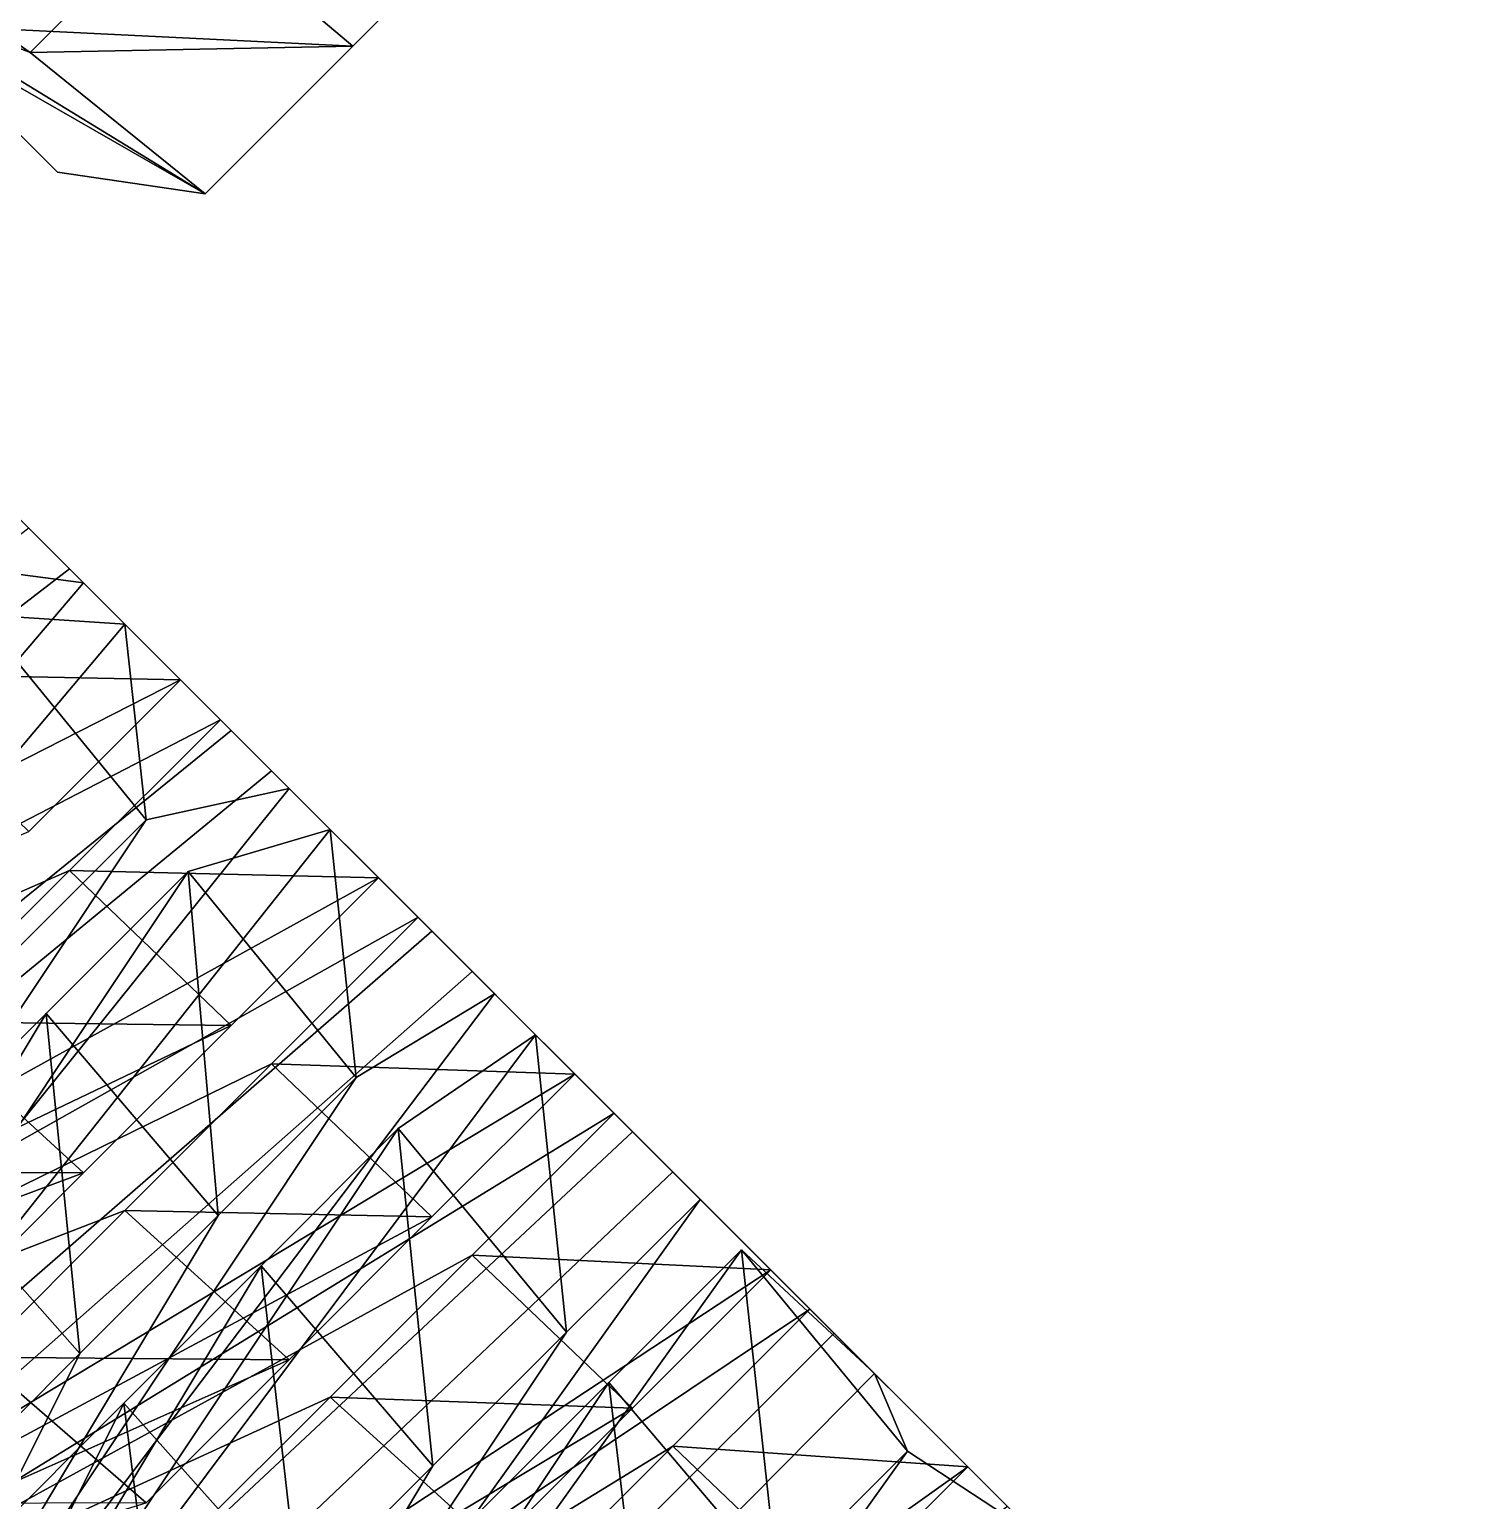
# Model space of a CAD drawing. Header units: metres. Extents: x 20449 to 20713, y 50397 to 50578.
# Drawn here: x 20564.87 to 20596.34, y 50466.02 to 50498.47 of the extents above; entities that cross this region are included whole.
import ezdxf

# ---------------------------------------------------------------- set-up
doc = ezdxf.new("R2010")
doc.units = ezdxf.units.M

msp = doc.modelspace()

# ---------------------------------------------------------------- linework, layer by layer
at = {"layer": 'ST_625_09'}
for points in [[(20565.928, 50451.042, 645), (20577.648, 50468.622, 645), (20580.578, 50471.552, 645)], [(20565.928, 50451.042, 645), (20580.578, 50471.552, 645), (20583.508, 50468.818, 645)], [(20581.372, 50464.243, 625), (20580.578, 50471.552, 645), (20577.648, 50468.622, 645)], [(20581.372, 50464.243, 625), (20584.236, 50467.108, 625), (20580.578, 50471.552, 645)], [(20584.236, 50467.108, 625), (20583.508, 50468.818, 645), (20580.578, 50471.552, 645)], [(20565.928, 50451.042, 645), (20583.508, 50468.818, 645), (20586.438, 50465.888, 645)], [(20565.928, 50451.042, 645), (20574.718, 50465.692, 645), (20577.648, 50468.622, 645)], [(20578.507, 50461.379, 625), (20577.648, 50468.622, 645), (20574.718, 50465.692, 645)], [(20578.507, 50461.379, 625), (20581.372, 50464.243, 625), (20577.648, 50468.622, 645)], [(20584.236, 50467.108, 625), (20587.101, 50465.225, 625), (20583.508, 50468.818, 645)], [(20587.101, 50465.225, 625), (20586.438, 50465.888, 645), (20583.508, 50468.818, 645)], [(20569.914, 50447.056, 625), (20584.236, 50467.108, 625), (20581.372, 50464.243, 625)], [(20569.914, 50447.056, 625), (20587.101, 50465.225, 625), (20584.236, 50467.108, 625)]]:
    msp.add_3dface(points, dxfattribs=at)
at = {"layer": 'ST_650_09'}
for points in [[(20560.904, 50456.067, 670), (20573.007, 50474.222, 670), (20576.033, 50476.293, 670)], [(20560.904, 50456.067, 670), (20576.033, 50476.293, 670), (20579.059, 50473.267, 670)], [(20576.719, 50469.733, 650), (20576.033, 50476.293, 670), (20573.007, 50474.222, 670)], [(20576.719, 50469.733, 650), (20579.667, 50472.659, 650), (20576.033, 50476.293, 670)], [(20579.667, 50472.659, 650), (20579.059, 50473.267, 670), (20576.033, 50476.293, 670)], [(20560.904, 50456.067, 670), (20569.981, 50471.196, 670), (20573.007, 50474.222, 670)], [(20573.771, 50466.785, 650), (20573.007, 50474.222, 670), (20569.981, 50471.196, 670)], [(20573.771, 50466.785, 650), (20576.719, 50469.733, 650), (20573.007, 50474.222, 670)], [(20560.904, 50456.067, 670), (20579.059, 50473.267, 670), (20582.085, 50470.241, 670)], [(20579.667, 50472.659, 650), (20582.615, 50469.711, 650), (20579.059, 50473.267, 670)], [(20582.615, 50469.711, 650), (20582.085, 50470.241, 670), (20579.059, 50473.267, 670)], [(20564.926, 50452.044, 650), (20579.667, 50472.659, 650), (20576.719, 50469.733, 650)], [(20564.926, 50452.044, 650), (20582.615, 50469.711, 650), (20579.667, 50472.659, 650)], [(20560.904, 50456.067, 670), (20566.955, 50468.17, 670), (20569.981, 50471.196, 670)], [(20570.823, 50463.837, 650), (20569.981, 50471.196, 670), (20566.955, 50468.17, 670)], [(20570.823, 50463.837, 650), (20573.771, 50466.785, 650), (20569.981, 50471.196, 670)], [(20560.904, 50456.067, 670), (20582.085, 50470.241, 670), (20579.059, 50467.215, 670)], [(20585.563, 50466.763, 650), (20579.059, 50467.215, 670), (20582.085, 50470.241, 670)], [(20582.615, 50469.711, 650), (20585.563, 50466.763, 650), (20582.085, 50470.241, 670)], [(20564.926, 50452.044, 650), (20576.719, 50469.733, 650), (20573.771, 50466.785, 650)], [(20564.926, 50452.044, 650), (20585.563, 50466.763, 650), (20582.615, 50469.711, 650)], [(20560.904, 50456.067, 670), (20563.93, 50465.145, 670), (20566.955, 50468.17, 670)], [(20567.874, 50460.889, 650), (20566.955, 50468.17, 670), (20563.93, 50465.145, 670)], [(20567.874, 50460.889, 650), (20570.823, 50463.837, 650), (20566.955, 50468.17, 670)], [(20560.904, 50456.067, 670), (20579.059, 50467.215, 670), (20576.033, 50464.189, 670)], [(20582.615, 50463.814, 650), (20576.033, 50464.189, 670), (20579.059, 50467.215, 670)], [(20585.563, 50466.763, 650), (20582.615, 50463.814, 650), (20579.059, 50467.215, 670)], [(20564.926, 50452.044, 650), (20573.771, 50466.785, 650), (20570.823, 50463.837, 650)], [(20564.926, 50452.044, 650), (20582.615, 50463.814, 650), (20585.563, 50466.763, 650)]]:
    msp.add_3dface(points, dxfattribs=at)
at = {"layer": 'ST_675_09'}
for points in [[(20555.855, 50461.116, 695), (20568.375, 50479.895, 695), (20571.505, 50480.821, 695)], [(20555.855, 50461.116, 695), (20571.505, 50480.821, 695), (20574.634, 50477.691, 695)], [(20572.08, 50475.353, 675), (20571.505, 50480.821, 695), (20568.375, 50479.895, 695)], [(20572.08, 50475.353, 675), (20575.127, 50477.199, 675), (20571.505, 50480.821, 695)], [(20575.127, 50477.199, 675), (20574.634, 50477.691, 695), (20571.505, 50480.821, 695)], [(20555.855, 50461.116, 695), (20565.245, 50476.765, 695), (20568.375, 50479.895, 695)], [(20569.034, 50472.307, 675), (20568.375, 50479.895, 695), (20565.245, 50476.765, 695)], [(20569.034, 50472.307, 675), (20572.08, 50475.353, 675), (20568.375, 50479.895, 695)], [(20555.855, 50461.116, 695), (20574.634, 50477.691, 695), (20577.764, 50474.562, 695)], [(20575.127, 50477.199, 675), (20578.173, 50474.153, 675), (20574.634, 50477.691, 695)], [(20578.173, 50474.153, 675), (20577.764, 50474.562, 695), (20574.634, 50477.691, 695)], [(20559.895, 50457.075, 675), (20575.127, 50477.199, 675), (20572.08, 50475.353, 675)], [(20559.895, 50457.075, 675), (20578.173, 50474.153, 675), (20575.127, 50477.199, 675)], [(20555.855, 50461.116, 695), (20562.115, 50473.635, 695), (20565.245, 50476.765, 695)], [(20565.988, 50469.261, 675), (20565.245, 50476.765, 695), (20562.115, 50473.635, 695)], [(20565.988, 50469.261, 675), (20569.034, 50472.307, 675), (20565.245, 50476.765, 695)], [(20559.895, 50457.075, 675), (20572.08, 50475.353, 675), (20569.034, 50472.307, 675)], [(20555.855, 50461.116, 695), (20577.764, 50474.562, 695), (20574.634, 50471.432, 695)], [(20581.219, 50471.107, 675), (20574.634, 50471.432, 695), (20577.764, 50474.562, 695)], [(20578.173, 50474.153, 675), (20581.219, 50471.107, 675), (20577.764, 50474.562, 695)], [(20559.895, 50457.075, 675), (20581.219, 50471.107, 675), (20578.173, 50474.153, 675)], [(20562.941, 50466.214, 675), (20565.988, 50469.261, 675), (20562.115, 50473.635, 695)], [(20559.895, 50457.075, 675), (20569.034, 50472.307, 675), (20565.988, 50469.261, 675)], [(20555.855, 50461.116, 695), (20574.634, 50471.432, 695), (20571.505, 50468.302, 695)], [(20578.173, 50468.06, 675), (20571.505, 50468.302, 695), (20574.634, 50471.432, 695)], [(20581.219, 50471.107, 675), (20578.173, 50468.06, 675), (20574.634, 50471.432, 695)], [(20559.895, 50457.075, 675), (20578.173, 50468.06, 675), (20581.219, 50471.107, 675)], [(20559.895, 50457.075, 675), (20565.988, 50469.261, 675), (20562.941, 50466.214, 675)], [(20555.855, 50461.116, 695), (20571.505, 50468.302, 695), (20568.375, 50465.172, 695)], [(20575.127, 50465.014, 675), (20568.375, 50465.172, 695), (20571.505, 50468.302, 695)], [(20578.173, 50468.06, 675), (20575.127, 50465.014, 675), (20571.505, 50468.302, 695)], [(20559.895, 50457.075, 675), (20575.127, 50465.014, 675), (20578.173, 50468.06, 675)]]:
    msp.add_3dface(points, dxfattribs=at)
at = {"layer": 'ST_675_11'}
for points in [[(20600.294, 50495.872, 675), (20597.515, 50498.652, 675), (20593.579, 50502.588, 695)], [(20600.294, 50495.872, 675), (20593.579, 50502.588, 695), (20596.395, 50499.772, 695)]]:
    msp.add_3dface(points, dxfattribs=at)
at = {"layer": 'ST_700_09'}
for points in [[(20550.807, 50466.163, 720), (20563.741, 50485.564, 720), (20566.975, 50485.351, 720)], [(20564.297, 50477.881, 700), (20567.448, 50481.032, 700), (20563.741, 50485.564, 720)], [(20567.448, 50481.032, 700), (20566.975, 50485.351, 720), (20563.741, 50485.564, 720)], [(20550.807, 50466.163, 720), (20566.975, 50485.351, 720), (20570.208, 50482.117, 720)], [(20567.448, 50481.032, 700), (20570.599, 50481.727, 700), (20566.975, 50485.351, 720)], [(20570.599, 50481.727, 700), (20570.208, 50482.117, 720), (20566.975, 50485.351, 720)], [(20550.807, 50466.163, 720), (20570.208, 50482.117, 720), (20573.442, 50478.884, 720)], [(20570.599, 50481.727, 700), (20573.75, 50478.576, 700), (20570.208, 50482.117, 720)], [(20573.75, 50478.576, 700), (20573.442, 50478.884, 720), (20570.208, 50482.117, 720)], [(20554.845, 50462.126, 700), (20570.599, 50481.727, 700), (20567.448, 50481.032, 700)], [(20554.845, 50462.126, 700), (20573.75, 50478.576, 700), (20570.599, 50481.727, 700)], [(20554.845, 50462.126, 700), (20567.448, 50481.032, 700), (20564.297, 50477.881, 700)], [(20550.807, 50466.163, 720), (20573.442, 50478.884, 720), (20570.208, 50475.65, 720)], [(20554.845, 50462.126, 700), (20576.901, 50475.425, 700), (20573.75, 50478.576, 700)], [(20576.901, 50475.425, 700), (20570.208, 50475.65, 720), (20573.442, 50478.884, 720)], [(20573.75, 50478.576, 700), (20576.901, 50475.425, 700), (20573.442, 50478.884, 720)], [(20550.807, 50466.163, 720), (20570.208, 50475.65, 720), (20566.975, 50472.417, 720)], [(20554.845, 50462.126, 700), (20573.75, 50472.274, 700), (20576.901, 50475.425, 700)], [(20573.75, 50472.274, 700), (20566.975, 50472.417, 720), (20570.208, 50475.65, 720)], [(20576.901, 50475.425, 700), (20573.75, 50472.274, 700), (20570.208, 50475.65, 720)], [(20550.807, 50466.163, 720), (20566.975, 50472.417, 720), (20563.741, 50469.183, 720)], [(20570.599, 50469.123, 700), (20563.741, 50469.183, 720), (20566.975, 50472.417, 720)], [(20573.75, 50472.274, 700), (20570.599, 50469.123, 700), (20566.975, 50472.417, 720)], [(20554.845, 50462.126, 700), (20570.599, 50469.123, 700), (20573.75, 50472.274, 700)], [(20567.448, 50465.972, 700), (20560.508, 50465.95, 720), (20563.741, 50469.183, 720)], [(20570.599, 50469.123, 700), (20567.448, 50465.972, 700), (20563.741, 50469.183, 720)], [(20554.845, 50462.126, 700), (20567.448, 50465.972, 700), (20570.599, 50469.123, 700)]]:
    msp.add_3dface(points, dxfattribs=at)
at = {"layer": 'ST_725_09'}
for points in [[(20545.787, 50471.184, 745), (20562.428, 50489.898, 745), (20565.756, 50486.57, 745)], [(20562.814, 50486.691, 725), (20566.067, 50486.258, 725), (20562.428, 50489.898, 745)], [(20566.067, 50486.258, 725), (20565.756, 50486.57, 745), (20562.428, 50489.898, 745)], [(20549.8, 50467.17, 725), (20566.067, 50486.258, 725), (20562.814, 50486.691, 725)], [(20545.787, 50471.184, 745), (20565.756, 50486.57, 745), (20569.084, 50483.242, 745)], [(20566.067, 50486.258, 725), (20569.321, 50483.005, 725), (20565.756, 50486.57, 745)], [(20569.321, 50483.005, 725), (20569.084, 50483.242, 745), (20565.756, 50486.57, 745)], [(20549.8, 50467.17, 725), (20569.321, 50483.005, 725), (20566.067, 50486.258, 725)], [(20545.787, 50471.184, 745), (20569.084, 50483.242, 745), (20565.756, 50479.914, 745)], [(20572.574, 50479.752, 725), (20565.756, 50479.914, 745), (20569.084, 50483.242, 745)], [(20569.321, 50483.005, 725), (20572.574, 50479.752, 725), (20569.084, 50483.242, 745)], [(20549.8, 50467.17, 725), (20572.574, 50479.752, 725), (20569.321, 50483.005, 725)], [(20545.787, 50471.184, 745), (20565.756, 50479.914, 745), (20562.428, 50476.586, 745)], [(20569.321, 50476.498, 725), (20562.428, 50476.586, 745), (20565.756, 50479.914, 745)], [(20572.574, 50479.752, 725), (20569.321, 50476.498, 725), (20565.756, 50479.914, 745)], [(20549.8, 50467.17, 725), (20569.321, 50476.498, 725), (20572.574, 50479.752, 725)], [(20549.8, 50467.17, 725), (20566.067, 50473.245, 725), (20569.321, 50476.498, 725)], [(20566.067, 50473.245, 725), (20559.099, 50473.257, 745), (20562.428, 50476.586, 745)], [(20569.321, 50476.498, 725), (20566.067, 50473.245, 725), (20562.428, 50476.586, 745)], [(20549.8, 50467.17, 725), (20562.814, 50469.991, 725), (20566.067, 50473.245, 725)], [(20566.067, 50473.245, 725), (20562.814, 50469.991, 725), (20559.099, 50473.257, 745)]]:
    msp.add_3dface(points, dxfattribs=at)
at = {"layer": 'ST_750_09'}
for points in [[(20568.205, 50484.121, 750), (20561.253, 50484.261, 770), (20564.659, 50487.667, 770)], [(20564.86, 50487.466, 750), (20568.205, 50484.121, 750), (20564.659, 50487.667, 770)], [(20544.788, 50472.183, 750), (20568.205, 50484.121, 750), (20564.86, 50487.466, 750)], [(20544.788, 50472.183, 750), (20564.86, 50480.775, 750), (20568.205, 50484.121, 750)], [(20568.205, 50484.121, 750), (20564.86, 50480.775, 750), (20561.253, 50484.261, 770)]]:
    msp.add_3dface(points, dxfattribs=at)
at = {"layer": 'ST_775_10'}
for points in [[(20565.493, 50495.318, 775), (20562.235, 50498.576, 775), (20558.223, 50502.588, 795)], [(20565.493, 50495.318, 775), (20558.223, 50502.588, 795), (20561.555, 50499.256, 795)], [(20558.223, 50502.588, 795), (20568.218, 50501.295, 795), (20564.886, 50497.963, 795)], [(20564.886, 50497.963, 795), (20561.555, 50499.256, 795), (20558.223, 50502.588, 795)], [(20562.235, 50498.576, 775), (20572.007, 50498.1, 775), (20575.265, 50501.358, 775)], [(20572.007, 50498.1, 775), (20564.886, 50497.963, 795), (20568.218, 50501.295, 795)], [(20575.265, 50501.358, 775), (20572.007, 50498.1, 775), (20568.218, 50501.295, 795)], [(20568.75, 50494.843, 775), (20565.493, 50495.318, 775), (20561.555, 50499.256, 795)], [(20568.75, 50494.843, 775), (20561.555, 50499.256, 795), (20564.886, 50497.963, 795)], [(20562.235, 50498.576, 775), (20568.75, 50494.843, 775), (20572.007, 50498.1, 775)], [(20568.75, 50494.843, 775), (20562.235, 50498.576, 775), (20565.493, 50495.318, 775)], [(20572.007, 50498.1, 775), (20568.75, 50494.843, 775), (20564.886, 50497.963, 795)]]:
    msp.add_3dface(points, dxfattribs=at)

doc.saveas('drawing.dxf')
